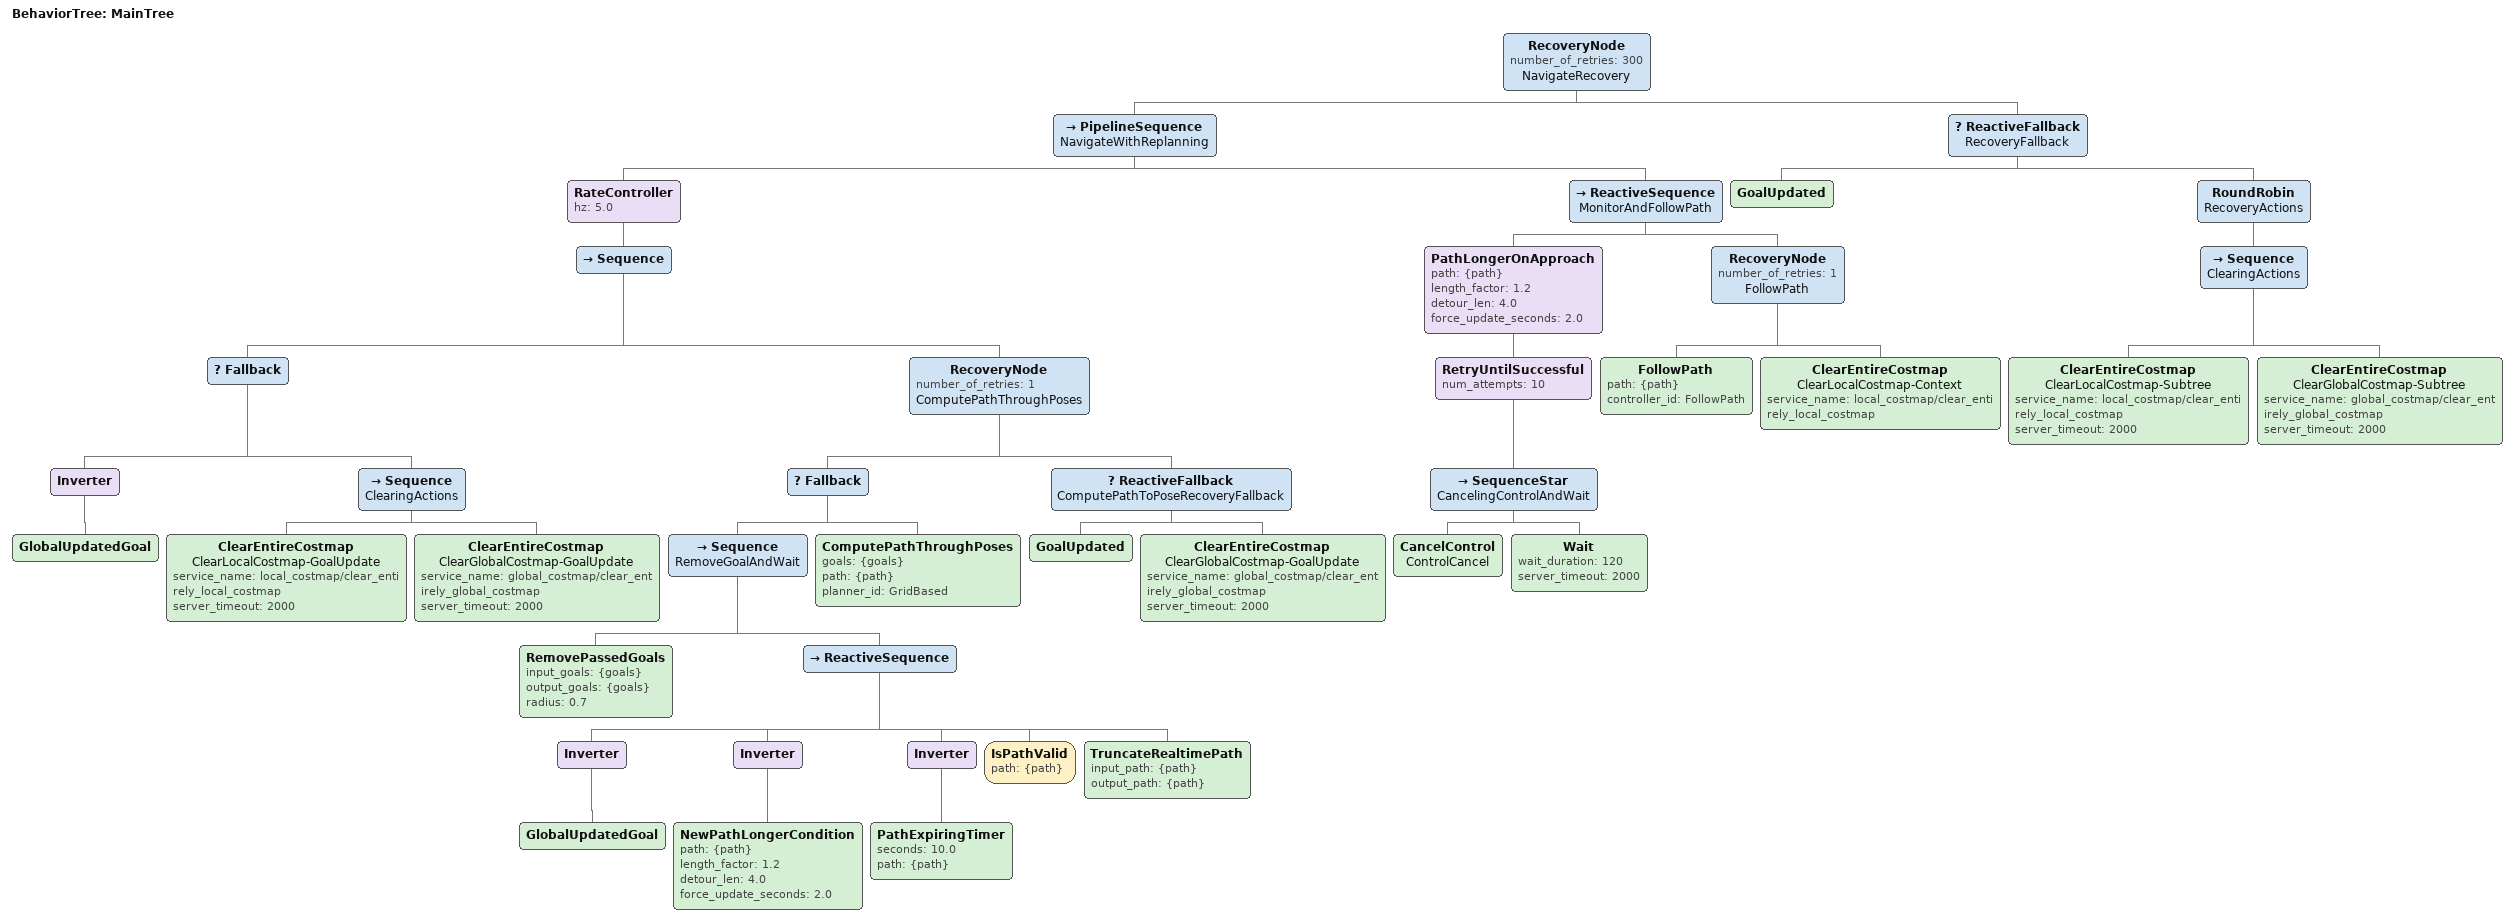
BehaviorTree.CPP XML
<root main_tree_to_execute="MainTree">
  <BehaviorTree ID="MainTree">
    <RecoveryNode number_of_retries="300" name="NavigateRecovery">
      <PipelineSequence name="NavigateWithReplanning">
        <RateController hz="5.0">
          <Sequence>
            <Fallback>
              <Inverter>
                <GlobalUpdatedGoal/>
              </Inverter>
              <Sequence name="ClearingActions">
                <ClearEntireCostmap name="ClearLocalCostmap-GoalUpdate" service_name="local_costmap/clear_entirely_local_costmap" server_timeout="2000" />
                <ClearEntireCostmap name="ClearGlobalCostmap-GoalUpdate" service_name="global_costmap/clear_entirely_global_costmap" server_timeout="2000" />
              </Sequence>
            </Fallback>
            <RecoveryNode number_of_retries="1" name="ComputePathThroughPoses">
              <Fallback>
                <Sequence name="RemoveGoalAndWait">
                  <RemovePassedGoals input_goals="{goals}" output_goals="{goals}" radius="0.7"/>
                  <ReactiveSequence>
                    <Inverter>
                      <GlobalUpdatedGoal/>
                    </Inverter>

                    <Inverter>
                      <NewPathLongerCondition path="{path}" length_factor="1.2" detour_len="4.0" force_update_seconds="2.0"/>
                    </Inverter>
                    <Inverter>
                      <PathExpiringTimer seconds="10.0" path="{path}"/>
                    </Inverter>
                    <IsPathValid path="{path}"/>
                    <TruncateRealtimePath input_path="{path}" output_path="{path}"/>
                  </ReactiveSequence>
                </Sequence>
                <ComputePathThroughPoses goals="{goals}" path="{path}" planner_id="GridBased"/>
              </Fallback>
              <ReactiveFallback name="ComputePathToPoseRecoveryFallback">
                <GoalUpdated/>
                <ClearEntireCostmap name="ClearGlobalCostmap-GoalUpdate" service_name="global_costmap/clear_entirely_global_costmap" server_timeout="2000" />
              </ReactiveFallback>
            </RecoveryNode>
          </Sequence>
        </RateController>
        <ReactiveSequence name="MonitorAndFollowPath">
          <PathLongerOnApproach path="{path}" length_factor="1.2" detour_len="4.0" force_update_seconds="2.0">
            <RetryUntilSuccessful num_attempts="10">
              <SequenceStar name="CancelingControlAndWait">
                <CancelControl name="ControlCancel"/>
                <Wait wait_duration="120" server_timeout="2000"/>
              </SequenceStar>
            </RetryUntilSuccessful>
          </PathLongerOnApproach>
          <RecoveryNode number_of_retries="1" name="FollowPath">
            <FollowPath path="{path}" controller_id="FollowPath"/>
            <ClearEntireCostmap name="ClearLocalCostmap-Context" service_name="local_costmap/clear_entirely_local_costmap"/>
          </RecoveryNode>
        </ReactiveSequence>
      </PipelineSequence>
      <ReactiveFallback name="RecoveryFallback">
        <GoalUpdated/>
        <RoundRobin name="RecoveryActions">
          <Sequence name="ClearingActions">
            <ClearEntireCostmap name="ClearLocalCostmap-Subtree" service_name="local_costmap/clear_entirely_local_costmap" server_timeout="2000"/>
            <ClearEntireCostmap name="ClearGlobalCostmap-Subtree" service_name="global_costmap/clear_entirely_global_costmap" server_timeout="2000"/>
          </Sequence>
        </RoundRobin>
      </ReactiveFallback>
    </RecoveryNode>
  </BehaviorTree>
</root>
